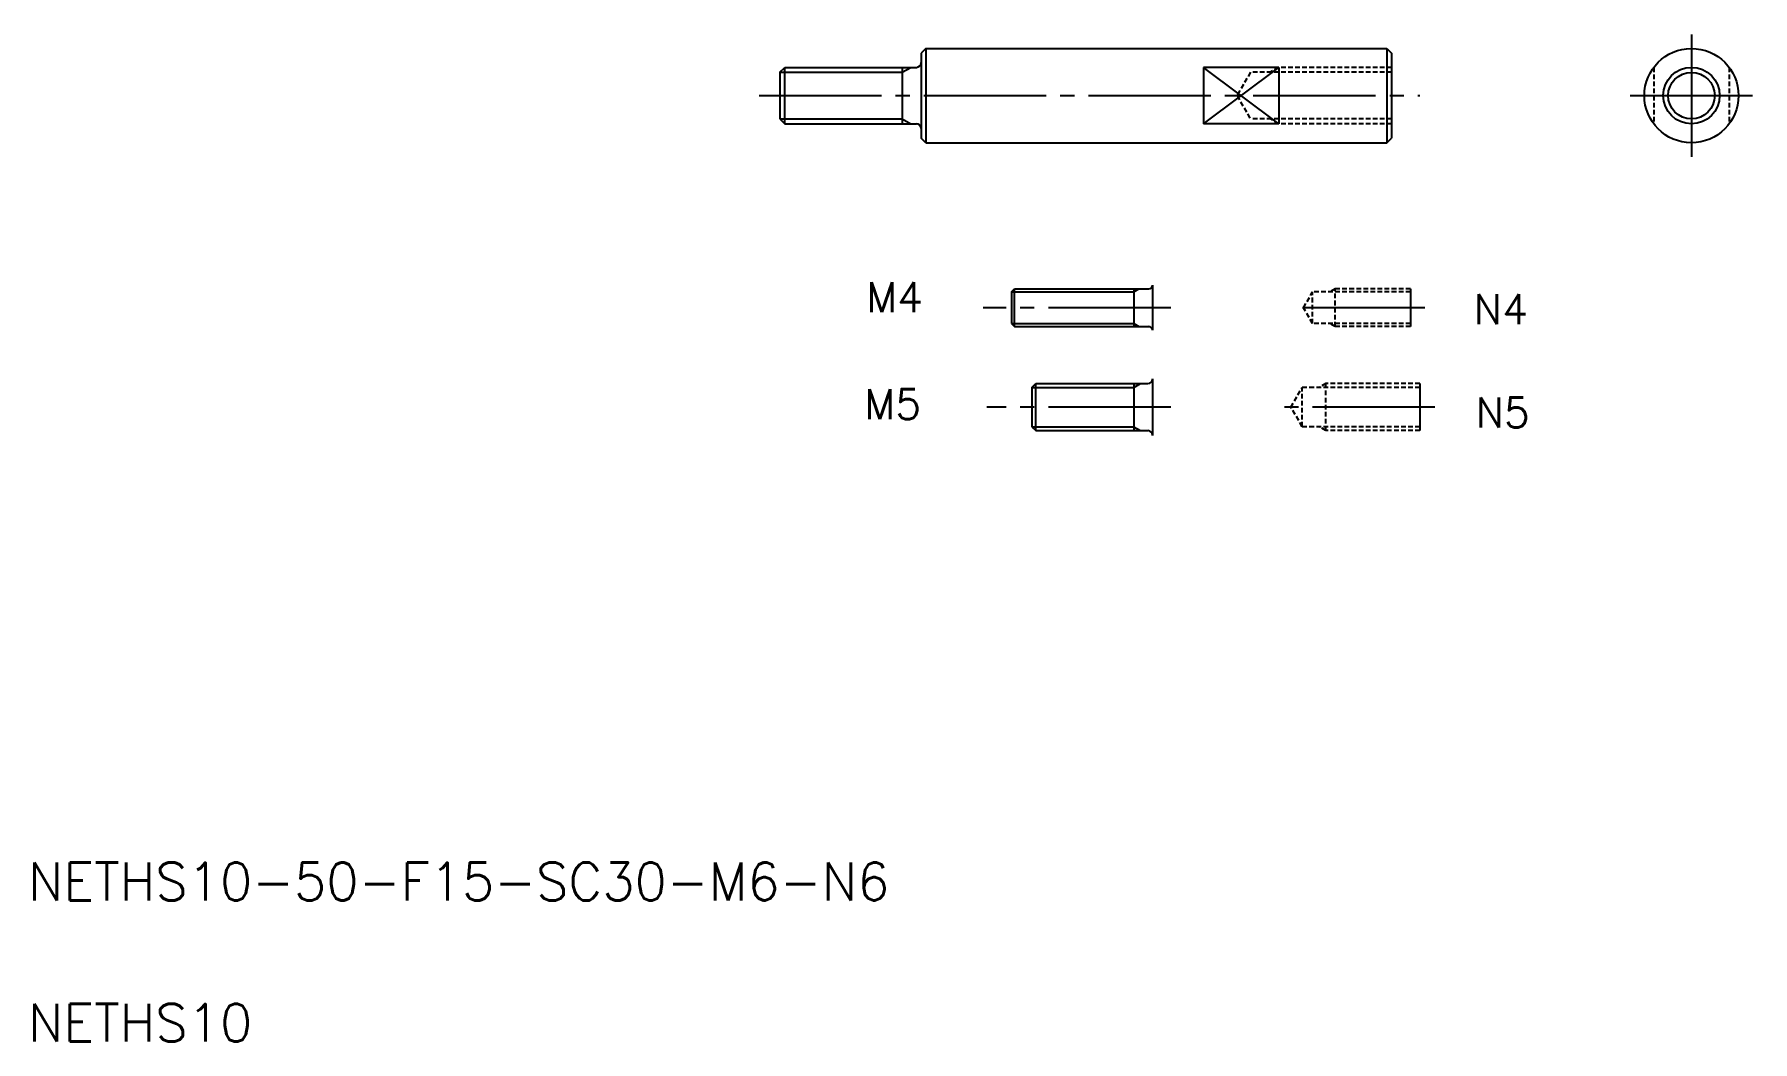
# Model space of a CAD drawing. Extents: x 11 to 193, y 10 to 117.
import ezdxf

# ---------------------------------------------------------------- set-up
doc = ezdxf.new("R2010")
doc.units = 0
doc.linetypes.add('CENTER', pattern=[17.5, 13, -1.5, 1.5, -1.5])
doc.linetypes.add('DASHED', pattern=[0.75, 0.5, -0.25])
doc.layers.get('0').update_dxf_attribs({"linetype": 'CONTINUOUS'})
doc.layers.add('CENTER', color=1, linetype='CENTER')
doc.styles.get("Standard").update_dxf_attribs({"font": 'txt', "bigfont": 'BIGFONT'})

msp = doc.modelspace()

# ---------------------------------------------------------------- linework, layer by layer
at = {"color": 7, "linetype": 'CONTINUOUS'}
for p, q in [((105.4, 115.44), (104.9, 114.94)), ((105.4, 115.44), (154.4, 115.44)), ((105.4, 115.44), (105.4, 105.44)), ((154.4, 115.44), (154.9, 114.94)), ((154.4, 115.44), (154.4, 105.44)), ((89.9, 112.92), (90.42, 113.44)), ((90.42, 113.44), (104.4, 113.44)), ((90.42, 107.44), (90.42, 113.44)), ((102.9, 113.44), (102.9, 107.47)), ((104.9, 114.94), (104.9, 105.94)), ((134.9, 113.44), (134.9, 107.44)), ((142.9, 113.44), (134.9, 113.44)), ((142.9, 113.44), (142.9, 107.44)), ((154.9, 114.94), (154.9, 105.94)), ((89.9, 112.92), (89.9, 107.97)), ((89.9, 107.97), (90.42, 107.44)), ((90.42, 107.44), (104.4, 107.44)), ((105.4, 105.44), (104.9, 105.94)), ((142.9, 107.44), (134.9, 107.44)), ((154.4, 105.44), (154.9, 105.94)), ((105.4, 105.44), (154.4, 105.44)), ((114.5, 89.6), (114.82, 89.92)), ((114.5, 89.6), (114.5, 86.24)), ((114.82, 89.92), (129.1, 89.92)), ((114.82, 85.92), (114.82, 89.92)), ((127.5, 89.92), (127.5, 85.92)), ((129.5, 90.32), (129.5, 85.52)), ((156.9, 89.92), (156.9, 85.92)), ((114.5, 86.24), (114.82, 85.92)), ((114.82, 85.92), (129.1, 85.92)), ((129.5, 80.37), (129.5, 74.37)), ((116.66, 79.45), (117.08, 79.87)), ((116.66, 79.45), (116.66, 75.29)), ((117.08, 79.87), (129, 79.87)), ((117.08, 74.87), (117.08, 79.87)), ((127.5, 79.87), (127.5, 74.87)), ((157.9, 79.87), (157.9, 74.87)), ((116.66, 75.29), (117.08, 74.87)), ((117.08, 74.87), (129, 74.87))]:
    msp.add_line(p, q, dxfattribs=at)
at = {"color": 3, "linetype": 'CONTINUOUS'}
for p, q in [((102.9, 112.92), (103.81, 113.44)), ((134.9, 107.44), (142.9, 113.44)), ((142.9, 107.44), (134.9, 113.44)), ((89.9, 112.92), (102.9, 112.92)), ((89.9, 107.97), (102.9, 107.97)), ((102.9, 107.97), (103.81, 107.44)), ((114.5, 89.6), (127.5, 89.6)), ((127.5, 89.6), (128.05, 89.92)), ((114.5, 86.24), (127.5, 86.24)), ((127.5, 86.24), (128.05, 85.92)), ((116.66, 79.45), (127.5, 79.45)), ((127.5, 79.45), (128.22, 79.87)), ((116.66, 75.29), (127.5, 75.29)), ((127.5, 75.29), (128.22, 74.87))]:
    msp.add_line(p, q, dxfattribs=at)
at = {"color": 3, "linetype": 'DASHED'}
for p, q in [((142.9, 113.44), (141.99, 112.92)), ((154.9, 113.44), (142.9, 113.44)), ((142.9, 113.44), (142.9, 107.44)), ((182.75, 113.44), (182.75, 107.44)), ((190.75, 113.44), (190.75, 107.44)), ((139.9, 112.92), (138.47, 110.44)), ((154.9, 112.92), (139.9, 112.92)), ((142.9, 112.92), (142.9, 107.97)), ((138.47, 110.44), (139.9, 107.97)), ((154.9, 107.97), (139.9, 107.97)), ((142.9, 107.44), (141.99, 107.97)), ((154.9, 107.44), (142.9, 107.44)), ((145.53, 87.92), (146.5, 89.6)), ((156.9, 89.6), (146.5, 89.6)), ((146.5, 86.24), (146.5, 89.6)), ((148.9, 89.92), (148.34, 89.6)), ((156.9, 89.92), (148.9, 89.92)), ((148.9, 85.92), (148.9, 89.92)), ((150.7, 89.6), (150.7, 89.6)), ((154.8, 89.6), (154.8, 89.6)), ((146.5, 86.24), (145.53, 87.92)), ((156.9, 86.24), (146.5, 86.24)), ((148.9, 85.92), (148.34, 86.24)), ((156.9, 85.92), (148.9, 85.92)), ((144.19, 77.37), (145.4, 79.45)), ((157.9, 79.45), (145.4, 79.45)), ((145.4, 75.29), (145.4, 79.45)), ((147.9, 79.87), (147.18, 79.45)), ((157.9, 79.87), (147.9, 79.87)), ((147.9, 74.87), (147.9, 79.87)), ((145.4, 75.29), (144.19, 77.37)), ((157.9, 75.29), (145.4, 75.29)), ((147.9, 74.87), (147.18, 75.29)), ((157.9, 74.87), (147.9, 74.87))]:
    msp.add_line(p, q, dxfattribs=at)
at = {"color": 7, "linetype": 'CONTINUOUS'}
for radius in [5, 2.47]:
    msp.add_circle((186.75, 110.44), radius, dxfattribs=at)
at = {"color": 3, "linetype": 'CONTINUOUS'}
msp.add_circle((186.75, 110.44), 3, dxfattribs=at)
at = {"color": 7, "linetype": 'CONTINUOUS'}
for centre, radius, start, end in [((104.4, 113.94), 0.5, 270, 0), ((104.4, 106.94), 0.5, 360, 90), ((129.1, 90.32), 0.4, 270, 0), ((129.1, 85.52), 0.4, 0, 90), ((129, 80.37), 0.5, 270, 0), ((129, 74.37), 0.5, 0, 90)]:
    msp.add_arc(centre, radius, start, end, dxfattribs=at)
at = {"layer": 'CENTER', "color": 1, "linetype": 'CENTER'}
for p, q in [((186.75, 116.94), (186.75, 103.94)), ((87.69, 110.44), (157.9, 110.44)), ((180.25, 110.44), (193.25, 110.44)), ((131.43, 87.92), (111.5, 87.92)), ((158.43, 87.92), (144.32, 87.92)), ((131.43, 77.37), (111.9, 77.37)), ((159.5, 77.37), (143.1, 77.37))]:
    msp.add_line(p, q, dxfattribs=at)

# ---------------------------------------------------------------- texts
at = {"color": 7, "linetype": 'CONTINUOUS'}
for s, height, p in [('M4', 3.2, (99.07, 87.44)), ('N4', 3.2, (163.62, 86.17)), ('M5', 3.2, (98.87, 76.09)), ('N5', 3.2, (163.81, 75.2)), ('NETHS10-50-F15-SC30-M6-N6', 4, (10, 25)), ('NETHS10', 4, (10, 10))]:
    msp.add_text(s, height=height, dxfattribs=at).set_placement(p)

doc.saveas('drawing.dxf')
